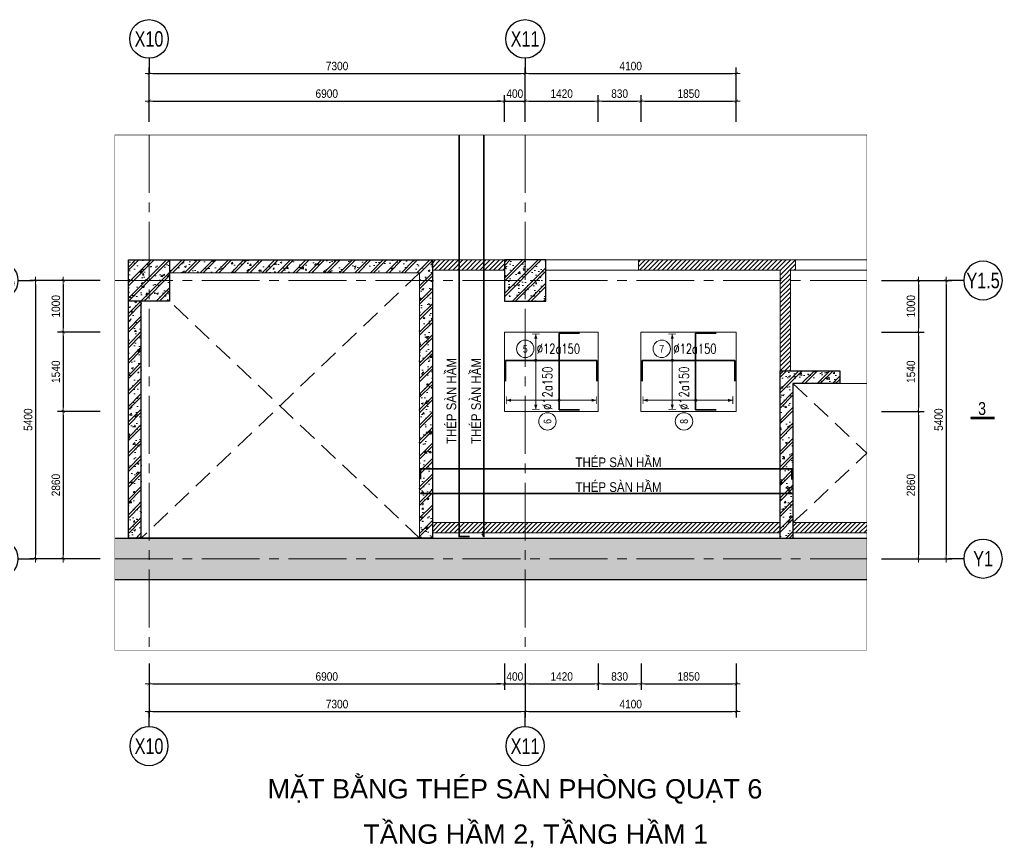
# Model space of a CAD drawing. Extents: x 517991 to 692152, y -83926 to 3506.
# Drawn here: x 606129 to 625204, y -14450 to 1616 of the extents above; entities that cross this region are included whole.
import ezdxf
from ezdxf.enums import TextEntityAlignment as Align

# ---------------------------------------------------------------- set-up
doc = ezdxf.new("R2010")
doc.units = 0
doc.header["$LTSCALE"] = 300
doc.header["$MEASUREMENT"] = 0
for name, pattern in [('CENTER2', [1.125, 0.75, -0.125, 0.125, -0.125]), ('DASHED2', [0.375, 0.25, -0.125]), ('HIDDEN', [0.375, 0.25, -0.125])]:
    doc.linetypes.add(name, pattern=pattern)
doc.layers.get('0').update_dxf_attribs({"linetype": 'CONTINUOUS'})
doc.layers.get('DEFPOINTS').update_dxf_attribs({"linetype": 'CONTINUOUS'})
for name, color, linetype, lineweight in [('00-TT.Dim', 8, 'CONTINUOUS', 13), ('B-CONTOUR2', 2, 'CONTINUOUS', 40), ('kata_thep - V', 2, 'CONTINUOUS', 35), ('NDC_S_AXIS', 5, 'CENTER2', 15), ('NDC_S_DIM', 1, 'CONTINUOUS', 15), ('NDC_S_OPENING', 5, 'DASHED2', 15), ('NDC_S_REBAR', 4, 'CONTINUOUS', 35), ('NDC_S_SLAB', 2, 'CONTINUOUS', 18), ('NDC_S_VN TEXT', 7, 'CONTINUOUS', 9), ('NDC_S_WALL', 6, 'CONTINUOUS', 25)]:
    doc.layers.add(name, color=color, linetype=linetype, lineweight=lineweight)
doc.layers.add('A-SYM', color=7, linetype='CONTINUOUS')
doc.layers.add('NDC_S-COLUMN', color=4, linetype='CONTINUOUS')
doc.styles.add('ARIAL', font='arial.ttf', dxfattribs={"width": 0.8})
doc.styles.add('Heerim', font='', dxfattribs={"width": 0.8})
doc.styles.add('NDC_ARIAL', font='arial.ttf', dxfattribs={"width": 0.85})
doc.styles.add('NDC_ROMANS', font='romans.shx', dxfattribs={"width": 0.8})
doc.styles.get("Standard").update_dxf_attribs({"font": 'arial.ttf'})
doc.styles.get('Heerim').set_extended_font_data('Dotum')
doc.dimstyles.new('NDC_1-75', dxfattribs={"dimscale": 75, "dimtxt": 2.2, "dimasz": 1, "dimexe": 1.5, "dimexo": 0, "dimgap": 0.8, "dimtad": 1, "dimdec": 0, "dimdsep": 46, "dimtxsty": 'NDC_ARIAL', "dimblk": 'DIMMARK', "dimcen": 49999.938995, "dimdle": 1.5, "dimclrd": 1, "dimclre": 1, "dimclrt": 3, "dimadec": 0, "dimazin": 0, "dimtfac": 1, "dimtdec": 0, "dimtix": 1, "dimtmove": 1, "dimatfit": 3, "dimfxl": 1, "dimarcsym": 0})
pattern_1 = [(50, (-102195.12, 6663.67), (358.63009, -31.37607), [37.5, -412.5]), (355, (-102195.1, 6663.67), (-69.37567, 376.09607), [30, -330]), (100.4514, (-102165.23, 6661.06), (289.25469, 344.71977), [31.8701, -350.57106]), (46.1842, (-102195.1, 6763.67), (533.62052, -82.7595), [56.25, -618.75]), (96.6356, (-102150.65, 6756.8), (467.33135, 487.05894), [47.80514, -525.8565]), (351.1842, (-102195.1, 6763.7), (467.33097, 487.0593), [45, -495]), (21, (-102145.12, 6738.67), (298.45353, -201.30945), [37.5, -412.5]), (326, (-102145.1, 6738.67), (121.65767, 362.57502), [30, -330]), (71.4514, (-102120.25, 6721.9), (420.11131, 161.26525), [31.8701, -350.57106]), (37.5, (-102195.12, 6663.67), (6.079928, 166.446927), [0, -326, 0, -335, 0, -331.25]), (7.5, (-102195.12, 6663.67), (131.53477, 197.205856), [0, -191, 0, -318.5, 0, -126.25]), (327.5, (-102306.62, 6663.67), (266.911218, -11.277436), [0, -125, 0, -390, 0, -517.5]), (317.5, (-102356.62, 6663.67), (291.593085, 50.05249), [0, -162.5, 0, -259, 0, -367.5]), (45, (-102195.12, 6663.67), (-150.26019, 150.26019), []), (45, (-102195.12, 6724.92), (-150.26019, 150.26019), [])]
pattern_2 = [(45, (-102195.12, 6663.67), (-44.194174, 44.194174), [])]

# ---------------------------------------------------------------- blocks, each defined once
blk = doc.blocks.new('*U1')
for q in [(0, 0), (0, 2)]:
    blk.add_line((0, 4), q)
blk.add_circle((0, 9), 5)
at = {"style": 'Heerim', "width": 0.8}
blk.add_attdef('NO', text='', height=4, dxfattribs=at).set_placement((-0.01, 9.02), align=Align.MIDDLE_CENTER)
blk = doc.blocks.new('DIMMARK')
at = {"layer": 'NDC_S_DIM', "color": 1}
blk.add_line((-1.5, 0), (1, 0), dxfattribs=at)
at = {"layer": 'NDC_S_DIM', "color": 2, "const_width": 0.1}
blk.add_lwpolyline([(-0.42, -0.42), (0.42, 0.42)], dxfattribs=at)
blk = doc.blocks.new('*D431')
at = {"layer": 'DEFPOINTS', "color": 0, "transparency": 16777216}
for p in [(607694, -3448), (606976, -4448), (607694, -4448)]:
    blk.add_point(p, dxfattribs=at)
at = {"layer": 'NDC_S_DIM', "color": 1, "lineweight": -2, "transparency": 16777216}
for p, q in [((607694, -3448), (606864, -3448)), ((606976, -3523), (606976, -4373)), ((607694, -4448), (606864, -4448))]:
    blk.add_line(p, q, dxfattribs=at)
at = {"layer": 'NDC_S_DIM', "color": 1, "lineweight": -2, "transparency": 16777216, "xscale": 75, "yscale": 75, "zscale": 75}
for p, rotation in [((606976, -3448), 90), ((606976, -4448), 270)]:
    blk.add_blockref('DIMMARK', p, dxfattribs=dict(at, rotation=rotation))
at = {"layer": 'NDC_S_DIM', "color": 3, "transparency": 16777216, "insert": (606832, -3948), "char_height": 165, "attachment_point": 5, "rotation": 90, "style": 'NDC_ARIAL'}
blk.add_mtext('1000', dxfattribs=at)
blk = doc.blocks.new('*D432')
at = {"layer": 'DEFPOINTS', "color": 0, "transparency": 16777216}
for p in [(607694, -4448), (606976, -5988), (607694, -5988)]:
    blk.add_point(p, dxfattribs=at)
at = {"layer": 'NDC_S_DIM', "color": 1, "lineweight": -2, "transparency": 16777216}
for p, q in [((607694, -4448), (606864, -4448)), ((606976, -4523), (606976, -5913)), ((607694, -5988), (606864, -5988))]:
    blk.add_line(p, q, dxfattribs=at)
at = {"layer": 'NDC_S_DIM', "color": 1, "lineweight": -2, "transparency": 16777216, "xscale": 75, "yscale": 75, "zscale": 75}
for p, rotation in [((606976, -4448), 90), ((606976, -5988), 270)]:
    blk.add_blockref('DIMMARK', p, dxfattribs=dict(at, rotation=rotation))
at = {"layer": 'NDC_S_DIM', "color": 3, "transparency": 16777216, "insert": (606832, -5218), "char_height": 165, "attachment_point": 5, "rotation": 90, "style": 'NDC_ARIAL'}
blk.add_mtext('1540', dxfattribs=at)
blk = doc.blocks.new('*D433')
at = {"layer": 'DEFPOINTS', "color": 0, "transparency": 16777216}
for p in [(607694, -5988), (606976, -8848), (607694, -8848)]:
    blk.add_point(p, dxfattribs=at)
at = {"layer": 'NDC_S_DIM', "color": 1, "lineweight": -2, "transparency": 16777216}
for p, q in [((607694, -5988), (606864, -5988)), ((606976, -6063), (606976, -8773)), ((607694, -8848), (606864, -8848))]:
    blk.add_line(p, q, dxfattribs=at)
at = {"layer": 'NDC_S_DIM', "color": 1, "lineweight": -2, "transparency": 16777216, "xscale": 75, "yscale": 75, "zscale": 75}
for p, rotation in [((606976, -5988), 90), ((606976, -8848), 270)]:
    blk.add_blockref('DIMMARK', p, dxfattribs=dict(at, rotation=rotation))
at = {"layer": 'NDC_S_DIM', "color": 3, "transparency": 16777216, "insert": (606832, -7418), "char_height": 165, "attachment_point": 5, "rotation": 90, "style": 'NDC_ARIAL'}
blk.add_mtext('2860', dxfattribs=at)
blk = doc.blocks.new('*D434')
at = {"layer": 'DEFPOINTS', "color": 0, "transparency": 16777216}
for p in [(607694, -3448), (606437, -8848), (607694, -8848)]:
    blk.add_point(p, dxfattribs=at)
at = {"layer": 'NDC_S_DIM', "color": 1, "lineweight": -2, "transparency": 16777216}
for p, q in [((607694, -3448), (606325, -3448)), ((606437, -3523), (606437, -8773)), ((607694, -8848), (606325, -8848))]:
    blk.add_line(p, q, dxfattribs=at)
at = {"layer": 'NDC_S_DIM', "color": 1, "lineweight": -2, "transparency": 16777216, "xscale": 75, "yscale": 75, "zscale": 75}
for p, rotation in [((606437, -3448), 90), ((606437, -8848), 270)]:
    blk.add_blockref('DIMMARK', p, dxfattribs=dict(at, rotation=rotation))
at = {"layer": 'NDC_S_DIM', "color": 3, "transparency": 16777216, "insert": (606293, -6148), "char_height": 165, "attachment_point": 5, "rotation": 90, "style": 'NDC_ARIAL'}
blk.add_mtext('5400', dxfattribs=at)
blk = doc.blocks.new('*D415')
at = {"layer": 'DEFPOINTS', "color": 0, "transparency": 16777216}
for p in [(615540, 35), (608640, -365), (615540, -365)]:
    blk.add_point(p, dxfattribs=at)
at = {"layer": 'NDC_S_DIM', "color": 1, "lineweight": -2, "transparency": 16777216}
for p, q in [((608640, -365), (608640, 148)), ((608715, 35), (615465, 35)), ((615540, -365), (615540, 148))]:
    blk.add_line(p, q, dxfattribs=at)
at = {"layer": 'NDC_S_DIM', "color": 1, "lineweight": -2, "transparency": 16777216, "xscale": 75, "yscale": 75, "zscale": 75, "rotation": 180}
blk.add_blockref('DIMMARK', (608640, 35), dxfattribs=at)
at = {"layer": 'NDC_S_DIM', "color": 1, "lineweight": -2, "transparency": 16777216, "xscale": 75, "yscale": 75, "zscale": 75}
blk.add_blockref('DIMMARK', (615540, 35), dxfattribs=at)
at = {"layer": 'NDC_S_DIM', "color": 3, "transparency": 16777216, "insert": (612090, 179), "char_height": 165, "attachment_point": 5, "style": 'NDC_ARIAL'}
blk.add_mtext('6900', dxfattribs=at)
blk = doc.blocks.new('*D416')
at = {"layer": 'DEFPOINTS', "color": 0, "transparency": 16777216}
for p in [(618190, 35), (617360, -365), (618190, -365)]:
    blk.add_point(p, dxfattribs=at)
at = {"layer": 'NDC_S_DIM', "color": 1, "lineweight": -2, "transparency": 16777216}
for p, q in [((617360, -365), (617360, 148)), ((617435, 35), (618115, 35)), ((618190, -365), (618190, 148))]:
    blk.add_line(p, q, dxfattribs=at)
at = {"layer": 'NDC_S_DIM', "color": 1, "lineweight": -2, "transparency": 16777216, "xscale": 75, "yscale": 75, "zscale": 75, "rotation": 180}
blk.add_blockref('DIMMARK', (617360, 35), dxfattribs=at)
at = {"layer": 'NDC_S_DIM', "color": 1, "lineweight": -2, "transparency": 16777216, "xscale": 75, "yscale": 75, "zscale": 75}
blk.add_blockref('DIMMARK', (618190, 35), dxfattribs=at)
at = {"layer": 'NDC_S_DIM', "color": 3, "transparency": 16777216, "insert": (617775, 179), "char_height": 165, "attachment_point": 5, "style": 'NDC_ARIAL'}
blk.add_mtext('830', dxfattribs=at)
blk = doc.blocks.new('*D417')
at = {"layer": 'DEFPOINTS', "color": 0, "transparency": 16777216}
for p in [(620040, 35), (618190, -365), (620040, -365)]:
    blk.add_point(p, dxfattribs=at)
at = {"layer": 'NDC_S_DIM', "color": 1, "lineweight": -2, "transparency": 16777216}
for p, q in [((618190, -365), (618190, 148)), ((618265, 35), (619965, 35)), ((620040, -365), (620040, 148))]:
    blk.add_line(p, q, dxfattribs=at)
at = {"layer": 'NDC_S_DIM', "color": 1, "lineweight": -2, "transparency": 16777216, "xscale": 75, "yscale": 75, "zscale": 75, "rotation": 180}
blk.add_blockref('DIMMARK', (618190, 35), dxfattribs=at)
at = {"layer": 'NDC_S_DIM', "color": 1, "lineweight": -2, "transparency": 16777216, "xscale": 75, "yscale": 75, "zscale": 75}
blk.add_blockref('DIMMARK', (620040, 35), dxfattribs=at)
at = {"layer": 'NDC_S_DIM', "color": 3, "transparency": 16777216, "insert": (619115, 179), "char_height": 165, "attachment_point": 5, "style": 'NDC_ARIAL'}
blk.add_mtext('1850', dxfattribs=at)
blk = doc.blocks.new('*D418')
at = {"layer": 'DEFPOINTS', "color": 0, "transparency": 16777216}
for p in [(615940, 571), (608640, -365), (615940, -365)]:
    blk.add_point(p, dxfattribs=at)
at = {"layer": 'NDC_S_DIM', "color": 1, "lineweight": -2, "transparency": 16777216}
for p, q in [((608640, -365), (608640, 684)), ((615940, -365), (615940, 684)), ((608715, 571), (615865, 571))]:
    blk.add_line(p, q, dxfattribs=at)
at = {"layer": 'NDC_S_DIM', "color": 1, "lineweight": -2, "transparency": 16777216, "xscale": 75, "yscale": 75, "zscale": 75, "rotation": 180}
blk.add_blockref('DIMMARK', (608640, 571), dxfattribs=at)
at = {"layer": 'NDC_S_DIM', "color": 1, "lineweight": -2, "transparency": 16777216, "xscale": 75, "yscale": 75, "zscale": 75}
blk.add_blockref('DIMMARK', (615940, 571), dxfattribs=at)
at = {"layer": 'NDC_S_DIM', "color": 3, "transparency": 16777216, "insert": (612290, 715), "char_height": 165, "attachment_point": 5, "style": 'NDC_ARIAL'}
blk.add_mtext('7300', dxfattribs=at)
blk = doc.blocks.new('*D413')
at = {"layer": 'DEFPOINTS', "color": 0, "transparency": 16777216}
for p in [(617360, 35), (615940, -365), (617360, -365)]:
    blk.add_point(p, dxfattribs=at)
at = {"layer": 'NDC_S_DIM', "color": 1, "lineweight": -2, "transparency": 16777216}
for p, q in [((615940, -365), (615940, 148)), ((616015, 35), (617285, 35)), ((617360, -365), (617360, 148))]:
    blk.add_line(p, q, dxfattribs=at)
at = {"layer": 'NDC_S_DIM', "color": 1, "lineweight": -2, "transparency": 16777216, "xscale": 75, "yscale": 75, "zscale": 75, "rotation": 180}
blk.add_blockref('DIMMARK', (615940, 35), dxfattribs=at)
at = {"layer": 'NDC_S_DIM', "color": 1, "lineweight": -2, "transparency": 16777216, "xscale": 75, "yscale": 75, "zscale": 75}
blk.add_blockref('DIMMARK', (617360, 35), dxfattribs=at)
at = {"layer": 'NDC_S_DIM', "color": 3, "transparency": 16777216, "insert": (616650, 179), "char_height": 165, "attachment_point": 5, "style": 'NDC_ARIAL'}
blk.add_mtext('1420', dxfattribs=at)
blk = doc.blocks.new('*D414')
at = {"layer": 'DEFPOINTS', "color": 0, "transparency": 16777216}
for p in [(615940, 35), (615540, -365), (615940, -365)]:
    blk.add_point(p, dxfattribs=at)
at = {"layer": 'NDC_S_DIM', "color": 1, "lineweight": -2, "transparency": 16777216}
for p, q in [((615465, 35), (615390, 35)), ((615540, -365), (615540, 148)), ((615540, 35), (615940, 35)), ((615940, -365), (615940, 148)), ((616015, 35), (616090, 35))]:
    blk.add_line(p, q, dxfattribs=at)
at = {"layer": 'NDC_S_DIM', "color": 1, "lineweight": -2, "transparency": 16777216, "xscale": 75, "yscale": 75, "zscale": 75}
blk.add_blockref('DIMMARK', (615540, 35), dxfattribs=at)
at = {"layer": 'NDC_S_DIM', "color": 1, "lineweight": -2, "transparency": 16777216, "xscale": 75, "yscale": 75, "zscale": 75, "rotation": 180}
blk.add_blockref('DIMMARK', (615940, 35), dxfattribs=at)
at = {"layer": 'NDC_S_DIM', "color": 3, "transparency": 16777216, "insert": (615740, 179), "char_height": 165, "attachment_point": 5, "style": 'NDC_ARIAL'}
blk.add_mtext('400', dxfattribs=at)
blk = doc.blocks.new('*D423')
at = {"layer": 'DEFPOINTS', "color": 0, "transparency": 16777216}
for p in [(620040, 571), (615940, -365), (620040, -365)]:
    blk.add_point(p, dxfattribs=at)
at = {"layer": 'NDC_S_DIM', "color": 1, "lineweight": -2, "transparency": 16777216}
for p, q in [((615940, -365), (615940, 684)), ((620040, -365), (620040, 684)), ((616015, 571), (619965, 571))]:
    blk.add_line(p, q, dxfattribs=at)
at = {"layer": 'NDC_S_DIM', "color": 1, "lineweight": -2, "transparency": 16777216, "xscale": 75, "yscale": 75, "zscale": 75, "rotation": 180}
blk.add_blockref('DIMMARK', (615940, 571), dxfattribs=at)
at = {"layer": 'NDC_S_DIM', "color": 1, "lineweight": -2, "transparency": 16777216, "xscale": 75, "yscale": 75, "zscale": 75}
blk.add_blockref('DIMMARK', (620040, 571), dxfattribs=at)
at = {"layer": 'NDC_S_DIM', "color": 3, "transparency": 16777216, "insert": (617990, 715), "char_height": 165, "attachment_point": 5, "style": 'NDC_ARIAL'}
blk.add_mtext('4100', dxfattribs=at)
blk = doc.blocks.new('*D424')
at = {"layer": 'DEFPOINTS', "color": 0, "transparency": 16777216}
for p in [(608640, -10878), (615540, -10878), (615540, -11278)]:
    blk.add_point(p, dxfattribs=at)
at = {"layer": 'NDC_S_DIM', "color": 1, "lineweight": -2, "transparency": 16777216}
for p, q in [((608640, -10878), (608640, -11391)), ((615540, -10878), (615540, -11391)), ((608715, -11278), (615465, -11278))]:
    blk.add_line(p, q, dxfattribs=at)
at = {"layer": 'NDC_S_DIM', "color": 1, "lineweight": -2, "transparency": 16777216, "xscale": 75, "yscale": 75, "zscale": 75, "rotation": 180}
blk.add_blockref('DIMMARK', (608640, -11278), dxfattribs=at)
at = {"layer": 'NDC_S_DIM', "color": 1, "lineweight": -2, "transparency": 16777216, "xscale": 75, "yscale": 75, "zscale": 75}
blk.add_blockref('DIMMARK', (615540, -11278), dxfattribs=at)
at = {"layer": 'NDC_S_DIM', "color": 3, "transparency": 16777216, "insert": (612090, -11134), "char_height": 165, "attachment_point": 5, "style": 'NDC_ARIAL'}
blk.add_mtext('6900', dxfattribs=at)
blk = doc.blocks.new('*D425')
at = {"layer": 'DEFPOINTS', "color": 0, "transparency": 16777216}
for p in [(617360, -10878), (618190, -10878), (618190, -11278)]:
    blk.add_point(p, dxfattribs=at)
at = {"layer": 'NDC_S_DIM', "color": 1, "lineweight": -2, "transparency": 16777216}
for p, q in [((617360, -10878), (617360, -11391)), ((618190, -10878), (618190, -11391)), ((617435, -11278), (618115, -11278))]:
    blk.add_line(p, q, dxfattribs=at)
at = {"layer": 'NDC_S_DIM', "color": 1, "lineweight": -2, "transparency": 16777216, "xscale": 75, "yscale": 75, "zscale": 75, "rotation": 180}
blk.add_blockref('DIMMARK', (617360, -11278), dxfattribs=at)
at = {"layer": 'NDC_S_DIM', "color": 1, "lineweight": -2, "transparency": 16777216, "xscale": 75, "yscale": 75, "zscale": 75}
blk.add_blockref('DIMMARK', (618190, -11278), dxfattribs=at)
at = {"layer": 'NDC_S_DIM', "color": 3, "transparency": 16777216, "insert": (617775, -11134), "char_height": 165, "attachment_point": 5, "style": 'NDC_ARIAL'}
blk.add_mtext('830', dxfattribs=at)
blk = doc.blocks.new('*D426')
at = {"layer": 'DEFPOINTS', "color": 0, "transparency": 16777216}
for p in [(618190, -10878), (620040, -10878), (620040, -11278)]:
    blk.add_point(p, dxfattribs=at)
at = {"layer": 'NDC_S_DIM', "color": 1, "lineweight": -2, "transparency": 16777216}
for p, q in [((618190, -10878), (618190, -11391)), ((620040, -10878), (620040, -11391)), ((618265, -11278), (619965, -11278))]:
    blk.add_line(p, q, dxfattribs=at)
at = {"layer": 'NDC_S_DIM', "color": 1, "lineweight": -2, "transparency": 16777216, "xscale": 75, "yscale": 75, "zscale": 75, "rotation": 180}
blk.add_blockref('DIMMARK', (618190, -11278), dxfattribs=at)
at = {"layer": 'NDC_S_DIM', "color": 1, "lineweight": -2, "transparency": 16777216, "xscale": 75, "yscale": 75, "zscale": 75}
blk.add_blockref('DIMMARK', (620040, -11278), dxfattribs=at)
at = {"layer": 'NDC_S_DIM', "color": 3, "transparency": 16777216, "insert": (619115, -11134), "char_height": 165, "attachment_point": 5, "style": 'NDC_ARIAL'}
blk.add_mtext('1850', dxfattribs=at)
blk = doc.blocks.new('*D419')
at = {"layer": 'DEFPOINTS', "color": 0, "transparency": 16777216}
for p in [(608640, -10878), (615940, -10878), (615940, -11814)]:
    blk.add_point(p, dxfattribs=at)
at = {"layer": 'NDC_S_DIM', "color": 1, "lineweight": -2, "transparency": 16777216}
for p, q in [((608640, -10878), (608640, -11927)), ((615940, -10878), (615940, -11927)), ((608715, -11814), (615865, -11814))]:
    blk.add_line(p, q, dxfattribs=at)
at = {"layer": 'NDC_S_DIM', "color": 1, "lineweight": -2, "transparency": 16777216, "xscale": 75, "yscale": 75, "zscale": 75, "rotation": 180}
blk.add_blockref('DIMMARK', (608640, -11814), dxfattribs=at)
at = {"layer": 'NDC_S_DIM', "color": 1, "lineweight": -2, "transparency": 16777216, "xscale": 75, "yscale": 75, "zscale": 75}
blk.add_blockref('DIMMARK', (615940, -11814), dxfattribs=at)
at = {"layer": 'NDC_S_DIM', "color": 3, "transparency": 16777216, "insert": (612290, -11670), "char_height": 165, "attachment_point": 5, "style": 'NDC_ARIAL'}
blk.add_mtext('7300', dxfattribs=at)
blk = doc.blocks.new('*D420')
at = {"layer": 'DEFPOINTS', "color": 0, "transparency": 16777216}
for p in [(615940, -10878), (617360, -10878), (617360, -11278)]:
    blk.add_point(p, dxfattribs=at)
at = {"layer": 'NDC_S_DIM', "color": 1, "lineweight": -2, "transparency": 16777216}
for p, q in [((615940, -10878), (615940, -11391)), ((617360, -10878), (617360, -11391)), ((616015, -11278), (617285, -11278))]:
    blk.add_line(p, q, dxfattribs=at)
at = {"layer": 'NDC_S_DIM', "color": 1, "lineweight": -2, "transparency": 16777216, "xscale": 75, "yscale": 75, "zscale": 75, "rotation": 180}
blk.add_blockref('DIMMARK', (615940, -11278), dxfattribs=at)
at = {"layer": 'NDC_S_DIM', "color": 1, "lineweight": -2, "transparency": 16777216, "xscale": 75, "yscale": 75, "zscale": 75}
blk.add_blockref('DIMMARK', (617360, -11278), dxfattribs=at)
at = {"layer": 'NDC_S_DIM', "color": 3, "transparency": 16777216, "insert": (616650, -11134), "char_height": 165, "attachment_point": 5, "style": 'NDC_ARIAL'}
blk.add_mtext('1420', dxfattribs=at)
blk = doc.blocks.new('*D421')
at = {"layer": 'DEFPOINTS', "color": 0, "transparency": 16777216}
for p in [(615540, -10878), (615940, -10878), (615940, -11278)]:
    blk.add_point(p, dxfattribs=at)
at = {"layer": 'NDC_S_DIM', "color": 1, "lineweight": -2, "transparency": 16777216}
for p, q in [((615540, -10878), (615540, -11391)), ((615940, -10878), (615940, -11391)), ((615465, -11278), (615390, -11278)), ((615540, -11278), (615940, -11278)), ((616015, -11278), (616090, -11278))]:
    blk.add_line(p, q, dxfattribs=at)
at = {"layer": 'NDC_S_DIM', "color": 1, "lineweight": -2, "transparency": 16777216, "xscale": 75, "yscale": 75, "zscale": 75}
blk.add_blockref('DIMMARK', (615540, -11278), dxfattribs=at)
at = {"layer": 'NDC_S_DIM', "color": 1, "lineweight": -2, "transparency": 16777216, "xscale": 75, "yscale": 75, "zscale": 75, "rotation": 180}
blk.add_blockref('DIMMARK', (615940, -11278), dxfattribs=at)
at = {"layer": 'NDC_S_DIM', "color": 3, "transparency": 16777216, "insert": (615740, -11134), "char_height": 165, "attachment_point": 5, "style": 'NDC_ARIAL'}
blk.add_mtext('400', dxfattribs=at)
blk = doc.blocks.new('*D422')
at = {"layer": 'DEFPOINTS', "color": 0, "transparency": 16777216}
for p in [(615940, -10878), (620040, -10878), (620040, -11814)]:
    blk.add_point(p, dxfattribs=at)
at = {"layer": 'NDC_S_DIM', "color": 1, "lineweight": -2, "transparency": 16777216}
for p, q in [((615940, -10878), (615940, -11927)), ((620040, -10878), (620040, -11927)), ((616015, -11814), (619965, -11814))]:
    blk.add_line(p, q, dxfattribs=at)
at = {"layer": 'NDC_S_DIM', "color": 1, "lineweight": -2, "transparency": 16777216, "xscale": 75, "yscale": 75, "zscale": 75, "rotation": 180}
blk.add_blockref('DIMMARK', (615940, -11814), dxfattribs=at)
at = {"layer": 'NDC_S_DIM', "color": 1, "lineweight": -2, "transparency": 16777216, "xscale": 75, "yscale": 75, "zscale": 75}
blk.add_blockref('DIMMARK', (620040, -11814), dxfattribs=at)
at = {"layer": 'NDC_S_DIM', "color": 3, "transparency": 16777216, "insert": (617990, -11670), "char_height": 165, "attachment_point": 5, "style": 'NDC_ARIAL'}
blk.add_mtext('4100', dxfattribs=at)
blk = doc.blocks.new('*D427')
at = {"layer": 'DEFPOINTS', "color": 0, "transparency": 16777216}
for p in [(622856, -3448), (622856, -4448), (623574, -4448)]:
    blk.add_point(p, dxfattribs=at)
at = {"layer": 'NDC_S_DIM', "color": 1, "lineweight": -2, "transparency": 16777216}
for p, q in [((622856, -3448), (623686, -3448)), ((623574, -3523), (623574, -4373)), ((622856, -4448), (623686, -4448))]:
    blk.add_line(p, q, dxfattribs=at)
at = {"layer": 'NDC_S_DIM', "color": 1, "lineweight": -2, "transparency": 16777216, "xscale": 75, "yscale": 75, "zscale": 75}
for p, rotation in [((623574, -3448), 90), ((623574, -4448), 270)]:
    blk.add_blockref('DIMMARK', p, dxfattribs=dict(at, rotation=rotation))
at = {"layer": 'NDC_S_DIM', "color": 3, "transparency": 16777216, "insert": (623430, -3948), "char_height": 165, "attachment_point": 5, "rotation": 90, "style": 'NDC_ARIAL'}
blk.add_mtext('1000', dxfattribs=at)
blk = doc.blocks.new('*D428')
at = {"layer": 'DEFPOINTS', "color": 0, "transparency": 16777216}
for p in [(622856, -4448), (622856, -5988), (623574, -5988)]:
    blk.add_point(p, dxfattribs=at)
at = {"layer": 'NDC_S_DIM', "color": 1, "lineweight": -2, "transparency": 16777216}
for p, q in [((622856, -4448), (623686, -4448)), ((623574, -4523), (623574, -5913)), ((622856, -5988), (623686, -5988))]:
    blk.add_line(p, q, dxfattribs=at)
at = {"layer": 'NDC_S_DIM', "color": 1, "lineweight": -2, "transparency": 16777216, "xscale": 75, "yscale": 75, "zscale": 75}
for p, rotation in [((623574, -4448), 90), ((623574, -5988), 270)]:
    blk.add_blockref('DIMMARK', p, dxfattribs=dict(at, rotation=rotation))
at = {"layer": 'NDC_S_DIM', "color": 3, "transparency": 16777216, "insert": (623430, -5218), "char_height": 165, "attachment_point": 5, "rotation": 90, "style": 'NDC_ARIAL'}
blk.add_mtext('1540', dxfattribs=at)
blk = doc.blocks.new('*D429')
at = {"layer": 'DEFPOINTS', "color": 0, "transparency": 16777216}
for p in [(622856, -5988), (622856, -8848), (623574, -8848)]:
    blk.add_point(p, dxfattribs=at)
at = {"layer": 'NDC_S_DIM', "color": 1, "lineweight": -2, "transparency": 16777216}
for p, q in [((622856, -5988), (623686, -5988)), ((623574, -6063), (623574, -8773)), ((622856, -8848), (623686, -8848))]:
    blk.add_line(p, q, dxfattribs=at)
at = {"layer": 'NDC_S_DIM', "color": 1, "lineweight": -2, "transparency": 16777216, "xscale": 75, "yscale": 75, "zscale": 75}
for p, rotation in [((623574, -5988), 90), ((623574, -8848), 270)]:
    blk.add_blockref('DIMMARK', p, dxfattribs=dict(at, rotation=rotation))
at = {"layer": 'NDC_S_DIM', "color": 3, "transparency": 16777216, "insert": (623430, -7418), "char_height": 165, "attachment_point": 5, "rotation": 90, "style": 'NDC_ARIAL'}
blk.add_mtext('2860', dxfattribs=at)
blk = doc.blocks.new('*D430')
at = {"layer": 'DEFPOINTS', "color": 0, "transparency": 16777216}
for p in [(622856, -3448), (622856, -8848), (624113, -8848)]:
    blk.add_point(p, dxfattribs=at)
at = {"layer": 'NDC_S_DIM', "color": 1, "lineweight": -2, "transparency": 16777216}
for p, q in [((622856, -3448), (624225, -3448)), ((624113, -3523), (624113, -8773)), ((622856, -8848), (624225, -8848))]:
    blk.add_line(p, q, dxfattribs=at)
at = {"layer": 'NDC_S_DIM', "color": 1, "lineweight": -2, "transparency": 16777216, "xscale": 75, "yscale": 75, "zscale": 75}
for p, rotation in [((624113, -3448), 90), ((624113, -8848), 270)]:
    blk.add_blockref('DIMMARK', p, dxfattribs=dict(at, rotation=rotation))
at = {"layer": 'NDC_S_DIM', "color": 3, "transparency": 16777216, "insert": (623968, -6148), "char_height": 165, "attachment_point": 5, "rotation": 90, "style": 'NDC_ARIAL'}
blk.add_mtext('5400', dxfattribs=at)
blk = doc.blocks.new('*U398')
h = blk.add_hatch(color=1)
edge = h.paths.add_edge_path()
edge.add_arc((0, 0), 0.3, 0, 360)
at = {"layer": 'NDC_S_DIM', "color": 1}
for q in [(0, 6.84), (0, -12.69)]:
    blk.add_line((0, 0), q, dxfattribs=at)
for points in [[(-1, 6.84, 0.2, 0.2, 0), (1, 6.84, 0, 0, 0)], [(-1, -12.69, 0.2, 0.2, 0), (1, -12.69, 0, 0, 0)]]:
    blk.add_lwpolyline(points, format="xyseb", dxfattribs=at)
at = {"layer": 'NDC_S_DIM'}
blk.add_circle((-2.72, 3), 2.25, dxfattribs=at)
at = {"layer": 'NDC_S_DIM', "color": 1}
blk.add_circle((0, 0), 0.3, dxfattribs=at)
for points in [[(-0.4, 5.64), (0, 6.84), (0.4, 5.64)], [(-0.4, -11.49), (0, -12.69), (0.4, -11.49)]]:
    blk.add_solid(points, dxfattribs=at)
at = {"layer": 'NDC_S_REBAR'}
for p, q in [((0, 0), (-7.84, 0)), ((-7.84, 0), (-7.84, -5.33)), ((0, 0), (15.76, 0)), ((15.76, 0), (15.76, -5.33))]:
    blk.add_line(p, q, dxfattribs=at)
at = {"layer": 'NDC_S_VN TEXT', "style": 'ARIAL', "width": 0.8}
blk.add_attdef('KHT', text='', height=2, dxfattribs=at).set_placement((-2.72, 3), align=Align.MIDDLE_CENTER)
at = {"layer": 'NDC_S_VN TEXT', "color": 3, "style": 'NDC_ROMANS', "width": 0.75}
blk.add_attdef('DKT', (0.28, 1.75), '', height=2.5, dxfattribs=at)
blk = doc.blocks.new('*U399')
h = blk.add_hatch(color=1)
edge = h.paths.add_edge_path()
edge.add_arc((0, 0), 0.3, 0, 360)
at = {"layer": 'NDC_S_DIM', "color": 1}
for q in [(0, 13.63), (0, -9.63)]:
    blk.add_line((0, 0), q, dxfattribs=at)
for points in [[(-1, 13.63, 0.2, 0.2, 0), (1, 13.63, 0, 0, 0)], [(-1, -9.63, 0.2, 0.2, 0), (1, -9.63, 0, 0, 0)]]:
    blk.add_lwpolyline(points, format="xyseb", dxfattribs=at)
at = {"layer": 'NDC_S_DIM'}
blk.add_circle((-5.46, 3), 2.25, dxfattribs=at)
at = {"layer": 'NDC_S_DIM', "color": 1}
blk.add_circle((0, 0), 0.3, dxfattribs=at)
for points in [[(-0.4, 12.43), (0, 13.63), (0.4, 12.43)], [(-0.4, -8.43), (0, -9.63), (0.4, -8.43)]]:
    blk.add_solid(points, dxfattribs=at)
at = {"layer": 'NDC_S_REBAR'}
for p, q in [((0, 0), (-2.47, 0)), ((-2.47, 0), (-2.47, -5.33)), ((0, 0), (17.4, 0)), ((17.4, 0), (17.4, -5.33))]:
    blk.add_line(p, q, dxfattribs=at)
at = {"layer": 'NDC_S_VN TEXT', "style": 'ARIAL', "width": 0.8}
blk.add_attdef('KHT', text='', height=2, dxfattribs=at).set_placement((-5.46, 3), align=Align.MIDDLE_CENTER)
at = {"layer": 'NDC_S_VN TEXT', "color": 3, "style": 'NDC_ROMANS', "width": 0.75}
blk.add_attdef('DKT', (-2.46, 1.75), '', height=2.5, dxfattribs=at)
blk = doc.blocks.new('*U412')
h = blk.add_hatch(color=1)
edge = h.paths.add_edge_path()
edge.add_arc((0, 0), 0.3, 0, 360)
at = {"layer": 'NDC_S_DIM', "color": 1}
for q in [(0, 6.84), (0, -12.69)]:
    blk.add_line((0, 0), q, dxfattribs=at)
for points in [[(-1, 6.84, 0.2, 0.2, 0), (1, 6.84, 0, 0, 0)], [(-1, -12.69, 0.2, 0.2, 0), (1, -12.69, 0, 0, 0)]]:
    blk.add_lwpolyline(points, format="xyseb", dxfattribs=at)
at = {"layer": 'NDC_S_DIM'}
blk.add_circle((-2.72, 3), 2.25, dxfattribs=at)
at = {"layer": 'NDC_S_DIM', "color": 1}
blk.add_circle((0, 0), 0.3, dxfattribs=at)
for points in [[(-0.4, 5.64), (0, 6.84), (0.4, 5.64)], [(-0.4, -11.49), (0, -12.69), (0.4, -11.49)]]:
    blk.add_solid(points, dxfattribs=at)
at = {"layer": 'NDC_S_REBAR'}
for p, q in [((0, 0), (-7.84, 0)), ((-7.84, 0), (-7.84, -5.33)), ((0, 0), (16.16, 0)), ((16.16, 0), (16.16, -5.33))]:
    blk.add_line(p, q, dxfattribs=at)
at = {"layer": 'NDC_S_VN TEXT', "style": 'ARIAL', "width": 0.8}
blk.add_attdef('KHT', text='', height=2, dxfattribs=at).set_placement((-2.72, 3), align=Align.MIDDLE_CENTER)
at = {"layer": 'NDC_S_VN TEXT', "color": 3, "style": 'NDC_ROMANS', "width": 0.75}
blk.add_attdef('DKT', (0.28, 1.75), '', height=2.5, dxfattribs=at)
blk = doc.blocks.new('*U340')
at = {"color": 0, "linetype": 'ByBlock', "lineweight": -2}
blk.add_line((-3.65, 0), (1, 0), dxfattribs=at)
at = {"ltscale": 0.005, "const_width": 0.5}
blk.add_lwpolyline([(1, 0), (-3.65, 0)], dxfattribs=at)
at = {"color": 0, "linetype": 'ByBlock', "lineweight": -2, "style": 'ARIAL', "width": 0.8}
blk.add_attdef('DETAIL', text='', height=2.5, dxfattribs=at).set_placement((-0.64, 1.82), align=Align.MIDDLE_RIGHT)

msp = doc.modelspace()

# ---------------------------------------------------------------- hatches: boundary and pattern name
at = {"layer": '00-TT.Dim'}
h = msp.add_hatch(dxfattribs=at)
h.set_pattern_fill('BT-01', color=256, scale=50, pattern_type=2)
h.set_pattern_definition(pattern_1)
h.paths.add_polyline_path([(609039.7, -3047.6), (608239.7, -3047.6), (608239.7, -3847.6), (609039.7, -3847.6)])
h = msp.add_hatch(dxfattribs=at)
h.set_pattern_fill('BT-01', color=256, scale=50, pattern_type=2)
h.set_pattern_definition(pattern_1)
h.paths.add_polyline_path([(614139.7, -3047.6), (609039.7, -3047.6), (609039.7, -3297.6), (613889.7, -3297.6), (613889.7, -8447.6), (614139.7, -8447.6)])
h = msp.add_hatch(dxfattribs=at)
h.set_pattern_fill('ANSI31', color=256, scale=500)
h.set_pattern_definition(pattern_2)
h.paths.add_polyline_path([(615539.7, -3047.6), (614139.7, -3047.6), (614139.7, -3247.6), (615539.7, -3247.6)])
h = msp.add_hatch(dxfattribs=at)
h.set_pattern_fill('BT-01', color=256, scale=50, pattern_type=2)
h.set_pattern_definition(pattern_1)
h.paths.add_polyline_path([(616339.7, -3047.6), (615539.7, -3047.6), (615539.7, -3847.6), (616339.7, -3847.6)])
h = msp.add_hatch(dxfattribs=at)
h.set_pattern_fill('ANSI31', color=256, scale=500)
h.set_pattern_definition(pattern_2)
h.paths.add_polyline_path([(621189.7, -3047.6), (618139.7, -3047.6), (618139.7, -3247.6), (620889.7, -3247.6), (620889.7, -5197.6), (621089.7, -5197.6), (621089.7, -3247.6), (621189.7, -3247.6)])
h = msp.add_hatch(dxfattribs=at)
h.set_pattern_fill('BT-01', color=256, scale=50, pattern_type=2)
h.set_pattern_definition(pattern_1)
h.paths.add_polyline_path([(608489.7, -3847.6), (608239.7, -3847.6), (608239.7, -8447.6), (608489.7, -8447.6)])
h = msp.add_hatch(dxfattribs=at)
h.set_pattern_fill('BT-01', color=256, scale=50, pattern_type=2)
h.set_pattern_definition(pattern_1)
h.paths.add_polyline_path([(621139.7, -5447.6), (622049.7, -5447.6), (622049.7, -5197.6), (620889.7, -5197.6), (620889.7, -8447.6), (621139.7, -8447.6)])
h = msp.add_hatch(dxfattribs=at)
h.set_pattern_fill('ANSI31', color=256, scale=500)
h.set_pattern_definition(pattern_2)
h.paths.add_polyline_path([(620889.7, -8147.6), (614139.7, -8147.6), (614139.7, -8347.6), (620889.7, -8347.6)])
h.paths.add_polyline_path([(622574.9, -8147.6), (621139.7, -8147.6), (621139.7, -8347.6), (622574.9, -8347.6)])
h = msp.add_hatch(dxfattribs=at)
h.set_pattern_fill('BT-01', color=256, scale=50, pattern_type=2)
h.set_pattern_definition(pattern_1)
h.paths.add_polyline_path([(622574.9, -8447.6), (607974.9, -8447.6), (607974.9, -9247.6), (622574.9, -9247.6)])

# ---------------------------------------------------------------- linework, layer by layer
at = {"layer": 'B-CONTOUR2', "color": 0, "const_width": 10}
msp.add_lwpolyline([(607974.9, -621.7), (622574.9, -621.7), (622574.9, -10621.7), (607974.9, -10621.7)], close=True, dxfattribs=at)
at = {"layer": 'NDC_S-COLUMN'}
for points in [[(609039.7, -3847.6), (608239.7, -3847.6), (608239.7, -3047.6), (609039.7, -3047.6)], [(615539.7, -3847.6), (616339.7, -3847.6), (616339.7, -3047.6), (615539.7, -3047.6)]]:
    msp.add_lwpolyline(points, close=True, dxfattribs=at)
at = {"layer": 'NDC_S_AXIS', "ltscale": 5}
for points in [[(608639.7, -621.7), (608639.7, -10621.7)], [(615939.7, -621.7), (615939.7, -10621.7)], [(607974.9, -3447.6), (622574.9, -3447.6)], [(607974.9, -8847.6), (622574.9, -8847.6)]]:
    msp.add_lwpolyline(points, dxfattribs=at)
at = {"layer": 'NDC_S_DIM'}
for points in [[(614139.7, -3047.6), (615539.7, -3047.6)], [(616339.7, -3047.6), (622574.9, -3047.6)], [(618139.7, -3047.6), (618139.7, -3247.6)], [(621189.7, -3247.6), (621189.7, -3047.6)], [(614139.7, -3247.6), (615539.7, -3247.6)], [(620889.7, -3247.6), (616339.7, -3247.6)], [(620889.7, -3247.6), (620889.7, -5197.6)], [(621089.7, -5197.6), (621089.7, -3247.6), (622574.9, -3247.6)], [(622049.7, -5447.6), (622574.9, -5447.6)], [(614139.7, -8147.6), (620889.7, -8147.6)], [(621139.7, -8147.6), (622574.9, -8147.6)], [(614139.7, -8347.6), (620889.7, -8347.6)], [(621139.7, -8347.6), (622574.9, -8347.6)]]:
    msp.add_lwpolyline(points, dxfattribs=at)
at = {"layer": 'NDC_S_OPENING', "ltscale": 5}
for points in [[(613889.7, -3297.6), (608489.7, -8447.6)], [(613889.7, -8447.6), (609039.7, -3847.6)], [(621139.7, -5447.6), (622574.9, -6797.6)], [(621139.7, -8147.6), (622574.9, -6797.6)]]:
    msp.add_lwpolyline(points, dxfattribs=at)
at = {"layer": 'NDC_S_REBAR'}
for points in [[(614859.3, -8417.6), (614659.3, -8417.6), (614659.3, -621.7)], [(615107.2, -8361.4), (615139.6, -8417.6), (615139.6, -621.7)], [(613909.7, -7302.4), (613909.7, -7102.4), (621119.7, -7102.4), (621119.7, -7302.4)], [(613909.7, -7102.4), (613909.7, -7302.4)], [(613965.8, -7550.3), (613909.7, -7582.7), (621119.7, -7582.7), (621063.6, -7550.3)], [(613965.8, -7550.3), (613909.7, -7582.7)]]:
    msp.add_lwpolyline(points, dxfattribs=at)
at = {"layer": 'NDC_S_SLAB'}
for points in [[(608489.7, -8447.6), (608489.7, -3847.6), (609039.7, -3847.6), (609039.7, -3297.6), (613889.7, -3297.6), (613889.7, -8447.6)], [(615539.7, -4447.6), (617359.7, -4447.6), (617359.7, -5987.6), (615539.7, -5987.6)], [(618189.7, -4447.6), (620039.7, -4447.6), (620039.7, -5987.6), (618189.7, -5987.6)]]:
    msp.add_lwpolyline(points, close=True, dxfattribs=at)
at = {"layer": 'NDC_S_WALL'}
msp.add_lwpolyline([(608239.7, -3047.6), (614139.7, -3047.6), (614139.7, -8447.6), (608239.7, -8447.6)], close=True, dxfattribs=at)
for points in [[(608489.7, -8447.6), (608489.7, -3847.6)], [(620889.7, -8447.6), (620889.7, -5197.6), (622049.7, -5197.6), (622049.7, -5447.6), (621139.7, -5447.6), (621139.7, -8447.6)], [(607974.9, -8447.6), (622574.9, -8447.6)], [(607974.9, -9247.6), (622574.9, -9247.6)]]:
    msp.add_lwpolyline(points, dxfattribs=at)

# ---------------------------------------------------------------- block references
at = {"xscale": 75, "yscale": 75, "zscale": 75}
for name, p, values in [('*U398', (616147.4, -4998.3), {'KHT': '5', 'DKT': '%%c12a150'}), ('*U412', (618797.4, -4998.3), {'KHT': '7', 'DKT': '%%c12a150'})]:
    msp.add_blockref(name, p, dxfattribs=at).add_auto_attribs(values)
at = {"layer": 'A-SYM', "xscale": 75, "yscale": 75, "zscale": 75}
for p, values in [((608639.7, 565.7), {'NO': 'X10'}), ((615939.7, 565.7), {'NO': 'X11'})]:
    msp.add_blockref('*U1', p, dxfattribs=at).add_auto_attribs(values)
at = {"layer": 'A-SYM'}
ref = msp.add_blockref('*U1', (606395.6, -3447.6), dxfattribs=dict(at, xscale=75, yscale=75, zscale=75, rotation=90))
ref.add_attrib('NO', 'Y1.5', dxfattribs={"layer": '0', "height": 300, "style": 'Heerim', "width": 0.8}).set_placement((605719.3, -3448), align=Align.MIDDLE_CENTER)
ref = msp.add_blockref('*U1', (624154.2, -3447.6), dxfattribs=dict(at, xscale=-75, yscale=75, zscale=75, rotation=270))
ref.add_attrib('NO', 'Y1.5', dxfattribs={"layer": '0', "height": 300, "style": 'Heerim', "width": 0.8}).set_placement((624830.5, -3448), align=Align.MIDDLE_CENTER)
ref = msp.add_blockref('*U1', (606395.6, -8847.6), dxfattribs=dict(at, xscale=75, yscale=75, zscale=75, rotation=90))
ref.add_attrib('NO', 'Y1', dxfattribs={"layer": '0', "height": 300, "style": 'Heerim', "width": 0.8}).set_placement((605719.3, -8848), align=Align.MIDDLE_CENTER)
ref = msp.add_blockref('*U1', (624154.2, -8847.6), dxfattribs=dict(at, xscale=-75, yscale=75, zscale=75, rotation=270))
ref.add_attrib('NO', 'Y1', dxfattribs={"layer": '0', "height": 300, "style": 'Heerim', "width": 0.8}).set_placement((624830.5, -8848), align=Align.MIDDLE_CENTER)
ref = msp.add_blockref('*U1', (608639.7, -11809), dxfattribs=dict(at, xscale=-75, yscale=75, zscale=75, rotation=180))
ref.add_attrib('NO', 'X10', dxfattribs={"layer": '0', "height": 300, "style": 'Heerim', "width": 0.8}).set_placement((608639.2, -12485.4), align=Align.MIDDLE_CENTER)
ref = msp.add_blockref('*U1', (615939.7, -11809), dxfattribs=dict(at, xscale=-75, yscale=75, zscale=75, rotation=180))
ref.add_attrib('NO', 'X11', dxfattribs={"layer": '0', "height": 300, "style": 'Heerim', "width": 0.8}).set_placement((615939.2, -12485.4), align=Align.MIDDLE_CENTER)
at = {"layer": 'kata_thep - V', "xscale": 75, "yscale": 75, "zscale": 75, "rotation": 90}
for p, values in [((616599.6, -5772.5), {'KHT': '6', 'DKT': '%%c12a150'}), ((619249.6, -5772.5), {'KHT': '8', 'DKT': '%%c12a150'})]:
    msp.add_blockref('*U399', p, dxfattribs=at).add_auto_attribs(values)
at = {"layer": 'NDC_S_VN TEXT', "xscale": 100, "yscale": 100, "zscale": 100}
msp.add_blockref('*U340', (624952.8, -6113.8), dxfattribs=at).add_auto_attribs({'DETAIL': '3'})

# ---------------------------------------------------------------- texts
at = {"style": 'NDC_ARIAL', "width": 0.85}
for p in [(614602.1, -6622.1), (615082.5, -6622.1)]:
    msp.add_text('THÉP SÀN HẦM', height=187.5, rotation=90, dxfattribs=at).set_placement(p)
for p in [(616918.9, -7069.9), (616918.9, -7550.2)]:
    msp.add_text('THÉP SÀN HẦM', height=187.5, dxfattribs=at).set_placement(p)
at = {"linetype": 'HIDDEN'}
for s, p in [('MẶT BẰNG THÉP SÀN PHÒNG QUẠT 6', (610941.5, -13501.1)), ('TẦNG HẦM 2, TẦNG HẦM 1', (612799.1, -14379.9))]:
    msp.add_text(s, height=375, dxfattribs=at).set_placement(p)

# ---------------------------------------------------------------- dimensions: what is measured, and where the dimension line sits
at = {"layer": 'NDC_S_DIM'}
for base, p1, p2, picture, middle in [((615939.7, 571), (608639.7, -365.4), (615939.7, -365.4), '*D418', (612289.7, 715.3)), ((620039.7, 571), (615939.7, -365.4), (620039.7, -365.4), '*D423', (617989.7, 715.2)), ((615539.7, 35), (608639.7, -365.4), (615539.7, -365.4), '*D415', (612089.7, 179.3)), ((615939.7, 35), (615539.7, -365.4), (615939.7, -365.4), '*D414', (615739.7, 179.3)), ((617359.7, 35), (615939.7, -365.4), (617359.7, -365.4), '*D413', (616649.7, 179.3)), ((618189.7, 35), (617359.7, -365.4), (618189.7, -365.4), '*D416', (617774.7, 179.3)), ((620039.7, 35), (618189.7, -365.4), (620039.7, -365.4), '*D417', (619114.7, 179.3)), ((615539.7, -11278.3), (608639.7, -10877.9), (615539.7, -10877.9), '*D424', (612089.7, -11134.1)), ((615939.7, -11814.3), (608639.7, -10877.9), (615939.7, -10877.9), '*D419', (612289.7, -11670)), ((615939.7, -11278.3), (615539.7, -10877.9), (615939.7, -10877.9), '*D421', (615739.7, -11134.1)), ((617359.7, -11278.3), (615939.7, -10877.9), (617359.7, -10877.9), '*D420', (616649.7, -11134.1)), ((620039.7, -11814.3), (615939.7, -10877.9), (620039.7, -10877.9), '*D422', (617989.7, -11670.1)), ((618189.7, -11278.3), (617359.7, -10877.9), (618189.7, -10877.9), '*D425', (617774.7, -11134)), ((620039.7, -11278.3), (618189.7, -10877.9), (620039.7, -10877.9), '*D426', (619114.7, -11134.1))]:
    dim = msp.add_linear_dim(base=base, p1=p1, p2=p2, dimstyle='NDC_1-75', dxfattribs=at)
    dim.commit()
    dim.dimension.update_dxf_attribs({"geometry": picture, "text_midpoint": middle})
for base, p1, p2, picture, middle in [((606437.2, -8847.6), (607694, -3447.6), (607694, -8847.6), '*D434', (606292.9, -6147.6)), ((606976, -4447.6), (607694, -3447.6), (607694, -4447.6), '*D431', (606831.8, -3947.6)), ((623573.8, -4447.6), (622855.8, -3447.6), (622855.8, -4447.6), '*D427', (623429.5, -3947.6)), ((624112.6, -8847.6), (622855.8, -3447.6), (622855.8, -8847.6), '*D430', (623968.4, -6147.6)), ((606976, -5987.6), (607694, -4447.6), (607694, -5987.6), '*D432', (606831.8, -5217.6)), ((623573.8, -5987.6), (622855.8, -4447.6), (622855.8, -5987.6), '*D428', (623429.5, -5217.6)), ((606976, -8847.6), (607694, -5987.6), (607694, -8847.6), '*D433', (606831.8, -7417.6)), ((623573.8, -8847.6), (622855.8, -5987.6), (622855.8, -8847.6), '*D429', (623429.5, -7417.6))]:
    dim = msp.add_linear_dim(base=base, p1=p1, p2=p2, angle=90, dimstyle='NDC_1-75', dxfattribs=at)
    dim.commit()
    dim.dimension.update_dxf_attribs({"geometry": picture, "text_midpoint": middle})

doc.saveas('drawing.dxf')
